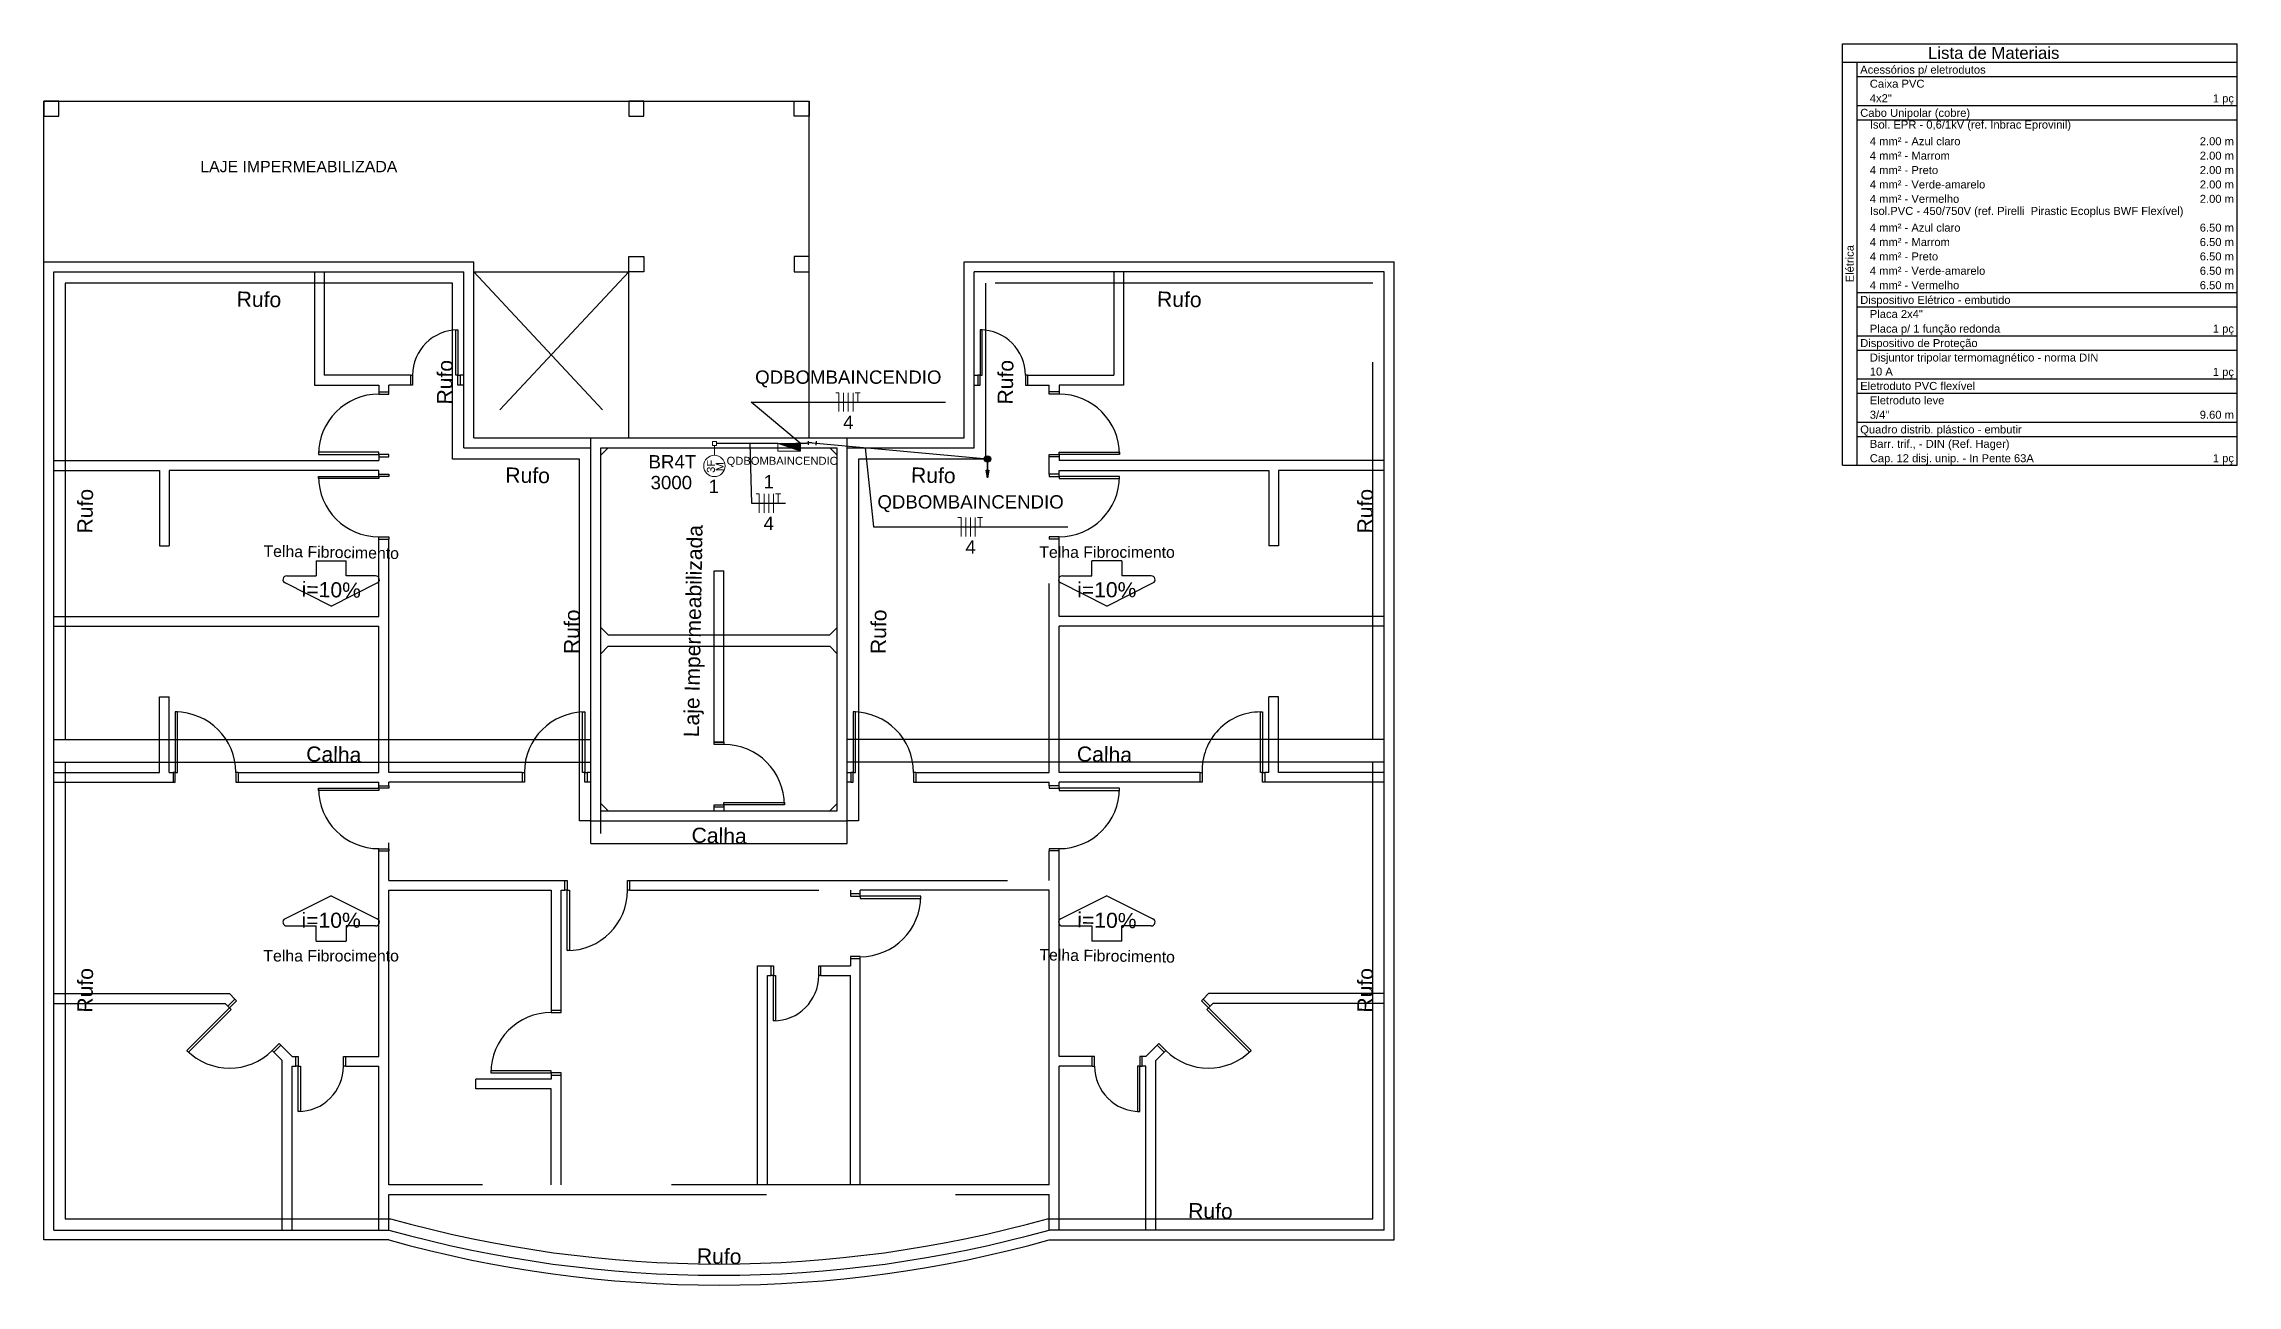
# Model space of a CAD drawing. Header units: inches. Extents: x -3 to 923, y -103 to 154.
# Drawn here: x 596.19 to 625.23, y 16.11 to 32.55 of the extents above; entities that cross this region are included whole.
import ezdxf

# ---------------------------------------------------------------- set-up
doc = ezdxf.new("R2010")
doc.units = ezdxf.units.IN
doc.header["$LTSCALE"] = 10
doc.header["$MEASUREMENT"] = 0
doc.linetypes.add('Dashed', pattern=[0.75, 0.5, -0.25])
doc.linetypes.add('HIDDEN', pattern=[0.375, 0.25, -0.125])
for name, color, linetype, lineweight in [('COBERTURA', 6, 'Continuous', 30), ('Cota', 7, 'Continuous', 25), ('DI-Linhas do quadro', 8, 'Continuous', 30), ('DI-Textos do quadro', 2, 'Continuous', 20), ('DI-Título do quadro', 2, 'Continuous', 30), ('EL-Condutos', 4, 'Continuous', 30), ('EL-Fios', 9, 'Continuous', 20), ('EL-Textos fios', 2, 'Continuous', 30), ('EL-Textos pontos', 2, 'Continuous', 30), ('P-SIMBOL', 5, 'Continuous', 20), ('PAREDE', 2, 'Continuous', 30), ('TEXTO', 2, 'Continuous', 20)]:
    doc.layers.add(name, color=color, linetype=linetype, lineweight=lineweight)
doc.layers.add('projecao', color=4, linetype='HIDDEN')
doc.styles.add('Arial', font='arial.ttf')
doc.dimstyles.get("Standard").update_dxf_attribs({"dimtxt": 0.18, "dimasz": 0.18, "dimexe": 0.18, "dimexo": 0.0625, "dimgap": 0.09, "dimtad": 0, "dimtih": 1, "dimtoh": 1, "dimdec": 4, "dimzin": 0, "dimdsep": 46, "dimtxsty": 'Standard', "dimcen": 0.09, "dimadec": 0, "dimazin": 0, "dimtfac": 1, "dimtdec": 4, "dimtofl": 0, "dimtmove": 0, "dimatfit": 3, "dimfxl": 0, "dimtolj": 1, "dimtzin": 0, "dimarcsym": 0})

msp = doc.modelspace()

# ---------------------------------------------------------------- hatches: boundary and pattern name
at = {"layer": 'P-SIMBOL', "linetype": 'Continuous'}
msp.add_hatch(color=256, dxfattribs=at).paths.add_polyline_path([(606.2092, 27.1562), (606.2092, 27.2561), (605.9083, 27.2561)])

# ---------------------------------------------------------------- linework, layer by layer
at = {"layer": 'COBERTURA', "color": 8}
for p, q in [((596.194, 31.792), (606.3255, 31.792)), ((596.194, 29.6615), (596.194, 31.792)), ((606.3255, 27.331), (606.3255, 31.792)), ((601.885, 29.5315), (603.9355, 29.5315)), ((603.9355, 27.331), (603.9355, 29.5315))]:
    msp.add_line(p, q, dxfattribs=at)
for points in [[(603.435, 22.26), (603.285, 22.26), (603.285, 27.051), (601.605, 27.051), (601.605, 29.3815), (596.474, 29.3815), (596.474, 23.3355)], [(596.474, 23.0355), (596.474, 16.9895), (600.7805, 16.9895)], [(609.4805, 16.9895), (613.787, 16.9895), (613.787, 23.0355)]]:
    msp.add_lwpolyline(points, dxfattribs=at)
msp.add_arc((605.1305, 32.456), 16.0667, 254.291, 285.709, dxfattribs=at)
at = {"layer": 'Cota', "color": 8}
for p, q in [((599.797, 25.704), (599.797, 25.504)), ((599.797, 25.704), (600.197, 25.704)), ((600.197, 25.504), (600.197, 25.704)), ((610.064, 25.504), (610.064, 25.704)), ((610.464, 25.704), (610.064, 25.704)), ((610.464, 25.704), (610.464, 25.504)), ((599.997, 25.104), (599.386, 25.4095)), ((599.4085, 25.504), (599.797, 25.504)), ((599.997, 25.104), (600.6075, 25.4095)), ((600.585, 25.504), (600.197, 25.504)), ((610.264, 25.104), (609.6535, 25.4095)), ((609.676, 25.504), (610.064, 25.504)), ((610.264, 25.104), (610.875, 25.4095)), ((610.8525, 25.504), (610.464, 25.504)), ((599.997, 21.2665), (599.386, 20.9615)), ((599.997, 21.2665), (600.6075, 20.9615)), ((610.264, 21.2665), (609.6535, 20.9615)), ((610.264, 21.2665), (610.875, 20.9615)), ((599.4085, 20.8665), (599.797, 20.8665)), ((599.797, 20.6665), (599.797, 20.8665)), ((599.797, 20.6665), (600.197, 20.6665)), ((600.585, 20.8665), (600.197, 20.8665)), ((600.197, 20.8665), (600.197, 20.6665)), ((609.676, 20.8665), (610.064, 20.8665)), ((610.064, 20.8665), (610.064, 20.6665)), ((610.464, 20.6665), (610.064, 20.6665)), ((610.464, 20.6665), (610.464, 20.8665)), ((610.8525, 20.8665), (610.464, 20.8665))]:
    msp.add_line(p, q, dxfattribs=at)
for centre, start, end in [((599.4085, 25.454), 89.986, 243.43), ((600.585, 25.454), 296.568, 90.014), ((609.676, 25.454), 89.986, 243.432), ((610.8525, 25.454), 296.57, 90.014), ((599.4085, 20.9165), 116.57, 270.014), ((600.585, 20.9165), 269.986, 63.4318), ((609.676, 20.9165), 116.568, 270.014), ((610.8525, 20.9165), 269.986, 63.4303)]:
    msp.add_arc(centre, 0.05, start, end, dxfattribs=at)
at = {"layer": 'DI-Linhas do quadro', "linetype": 'Continuous'}
for p, q in [((620.0033, 32.5501), (624.0033, 32.5501)), ((620.0033, 32.5501), (625.2252, 32.5501)), ((620.0033, 26.9692), (620.0033, 32.5501)), ((625.2252, 26.9692), (625.2252, 32.5501)), ((620.0033, 32.3066), (625.2252, 32.3066)), ((620.1939, 26.9692), (620.1939, 32.3066)), ((620.1939, 32.116), (625.2252, 32.116)), ((620.1939, 31.7347), (625.2252, 31.7347)), ((620.1939, 31.5441), (625.2252, 31.5441)), ((620.1939, 29.2567), (625.2252, 29.2567)), ((620.1939, 29.066), (625.2252, 29.066)), ((620.1939, 28.6848), (625.2252, 28.6848)), ((620.1939, 28.4942), (625.2252, 28.4942)), ((620.1939, 28.1129), (625.2252, 28.1129)), ((620.1939, 27.9223), (625.2252, 27.9223)), ((620.1939, 27.5411), (625.2252, 27.5411)), ((620.1939, 27.3505), (625.2252, 27.3505)), ((620.0033, 26.9692), (625.2252, 26.9692))]:
    msp.add_line(p, q, dxfattribs=at)
at = {"layer": 'EL-Condutos', "linetype": 'Continuous'}
for p, q in [((606.3156, 27.2391), (606.314, 27.2891)), ((606.3648, 27.2657), (606.3148, 27.2641)), ((606.3648, 27.2657), (606.4146, 27.2611)), ((606.4169, 27.286), (606.4123, 27.2362))]:
    msp.add_line(p, q, dxfattribs=at)
at = {"layer": 'EL-Condutos'}
for p, q in [((606.4146, 27.2611), (608.6848, 27.0519)), ((608.6848, 27.0519), (608.6848, 26.8019))]:
    msp.add_line(p, q, dxfattribs=at)
at = {"layer": 'EL-Condutos', "const_width": 0.0417}
msp.add_lwpolyline([(608.7056, 27.0519, 1), (608.6639, 27.0519, 1)], format="xyb", close=True, dxfattribs=at)
at = {"layer": 'EL-Condutos'}
msp.add_circle((608.6848, 27.0519), 0.0417, dxfattribs=at)
at = {"layer": 'EL-Condutos', "linetype": 'Continuous'}
msp.add_spline([(605.9082, 27.2561), (605.8748, 27.2561), (605.8432, 27.2561), (605.8132, 27.2561), (605.7847, 27.2561), (605.7576, 27.2561), (605.7317, 27.2561), (605.7068, 27.2561), (605.6828, 27.2561), (605.6596, 27.2561), (605.6371, 27.2561), (605.615, 27.2561), (605.5932, 27.2561), (605.5717, 27.2561), (605.5502, 27.2561), (605.5286, 27.2561), (605.5068, 27.2561), (605.4846, 27.2561), (605.4618, 27.2561), (605.4384, 27.2561), (605.4142, 27.2561), (605.389, 27.2561), (605.3627, 27.2561), (605.3352, 27.2561), (605.3063, 27.2561), (605.2758, 27.2561), (605.2437, 27.2561), (605.2097, 27.2561), (605.1738, 27.2561), (605.1358, 27.2561), (605.0955, 27.2561)], degree=3, dxfattribs=at)
at = {"layer": 'EL-Condutos', "linetype": 'Dashed'}
msp.add_spline([(606.0613, 27.2562), (606.0759, 27.2567), (606.0895, 27.2571), (606.1022, 27.2575), (606.1141, 27.2579), (606.1252, 27.2582), (606.1356, 27.2585), (606.1454, 27.2588), (606.1545, 27.2591), (606.1631, 27.2594), (606.1711, 27.2596), (606.1788, 27.2599), (606.186, 27.2601), (606.193, 27.2603), (606.1996, 27.2605), (606.2061, 27.2607), (606.2123, 27.2609), (606.2185, 27.2611), (606.2247, 27.2613), (606.2308, 27.2615), (606.237, 27.2617), (606.2433, 27.2619), (606.2498, 27.2621), (606.2565, 27.2623), (606.2635, 27.2625), (606.2709, 27.2627), (606.2787, 27.263), (606.2869, 27.2632), (606.2956, 27.2635), (606.3049, 27.2638), (606.3148, 27.2641)], degree=3, dxfattribs=at)
at = {"layer": 'EL-Fios', "color": 5}
for p, q in [((606.6753, 27.9285), (606.717, 27.9285)), ((606.717, 27.6785), (606.717, 27.9285)), ((606.7795, 27.6785), (606.7795, 27.9285)), ((606.842, 27.6785), (606.842, 27.9285)), ((606.9045, 27.6785), (606.9045, 27.9285)), ((606.9336, 27.9285), (607.0003, 27.9285)), ((606.967, 27.8035), (606.967, 27.9285)), ((605.6222, 26.5905), (605.6639, 26.5905)), ((605.6639, 26.3405), (605.6639, 26.5905)), ((605.7264, 26.3405), (605.7264, 26.5905)), ((605.7889, 26.3405), (605.7889, 26.5905)), ((605.8514, 26.3405), (605.8514, 26.5905)), ((605.8805, 26.5905), (605.9472, 26.5905)), ((605.9139, 26.4655), (605.9139, 26.5905)), ((608.2937, 26.2761), (608.3354, 26.2761)), ((608.3354, 26.0261), (608.3354, 26.2761)), ((608.3979, 26.0261), (608.3979, 26.2761)), ((608.4604, 26.0261), (608.4604, 26.2761)), ((608.5229, 26.0261), (608.5229, 26.2761)), ((608.552, 26.2761), (608.6187, 26.2761)), ((608.5854, 26.1511), (608.5854, 26.2761))]:
    msp.add_line(p, q, dxfattribs=at)
at = {"layer": 'EL-Textos fios', "color": 3}
for p, q in [((606.2055, 27.2607), (605.555, 27.8035)), ((605.555, 27.8035), (608.1289, 27.8035)), ((605.5394, 27.2561), (605.5597, 26.4655)), ((607.0667, 27.201), (607.1734, 26.1511)), ((605.5597, 26.4655), (606.0097, 26.4655)), ((607.1734, 26.1511), (609.7473, 26.1511))]:
    msp.add_line(p, q, dxfattribs=at)
at = {"layer": 'P-SIMBOL'}
for p, q in [((605.043, 27.2826), (605.0961, 27.2826)), ((605.043, 27.2296), (605.043, 27.2826)), ((605.0961, 27.2296), (605.043, 27.2296)), ((605.0695, 27.1011), (605.0695, 27.2296)), ((605.0961, 27.2826), (605.0961, 27.2296)), ((606.2092, 27.2561), (605.9083, 27.2561)), ((605.9083, 27.1562), (605.9083, 27.2561)), ((606.2092, 27.1562), (605.9083, 27.2561)), ((606.2092, 27.1562), (605.9083, 27.1562)), ((606.2092, 27.1562), (606.2092, 27.2561))]:
    msp.add_line(p, q, dxfattribs=at)
msp.add_circle((605.0695, 26.9601), 0.1412, dxfattribs=at)
at = {"layer": 'PAREDE', "color": 8}
for p, q in [((596.194, 16.7095), (596.194, 29.6615)), ((596.194, 29.6615), (601.885, 29.6615)), ((601.885, 27.331), (601.885, 29.6615)), ((608.376, 29.6615), (614.067, 29.6615)), ((608.376, 27.331), (608.376, 29.6615)), ((614.067, 16.7095), (614.067, 29.6615)), ((596.324, 16.8395), (596.324, 29.5315)), ((596.324, 29.5315), (601.755, 29.5315)), ((601.755, 27.201), (601.755, 29.5315)), ((608.506, 27.201), (608.506, 29.5315)), ((613.937, 29.5315), (608.506, 29.5315)), ((613.937, 16.8395), (613.937, 29.5315)), ((601.885, 27.331), (603.435, 27.331)), ((603.435, 22.26), (603.435, 27.331)), ((603.435, 27.331), (606.8255, 27.331)), ((606.8255, 22.26), (606.8255, 27.331)), ((606.8255, 27.331), (608.376, 27.331)), ((601.755, 27.201), (603.435, 27.201)), ((603.565, 22.0895), (603.565, 27.201)), ((603.565, 27.201), (606.6955, 27.201)), ((606.6955, 22.39), (606.6955, 27.201)), ((606.8255, 27.201), (608.506, 27.201)), ((596.324, 23.3355), (603.435, 23.3355)), ((613.937, 23.3355), (606.8255, 23.3355)), ((596.324, 23.0355), (603.435, 23.0355)), ((613.937, 23.0355), (606.8255, 23.0355)), ((603.565, 22.39), (606.6955, 22.39)), ((603.435, 22.26), (606.8255, 22.26)), ((603.435, 21.96), (603.435, 22.26)), ((606.8255, 21.96), (606.8255, 22.26)), ((603.435, 21.96), (606.8255, 21.96)), ((596.324, 16.8395), (600.7595, 16.8395)), ((613.937, 16.8395), (609.501, 16.8395)), ((600.7595, 16.7095), (596.194, 16.7095)), ((609.501, 16.7095), (614.067, 16.7095))]:
    msp.add_line(p, q, dxfattribs=at)
for centre, radius in [((605.1305, 32.456), 16.2167), ((605.1305, 32.326), 16.2169)]:
    msp.add_arc(centre, radius, 254.364, 285.636, dxfattribs=at)
at = {"layer": 'projecao', "color": 8, "linetype": 'Dashed'}
for p, q in [((599.7745, 29.5315), (599.7745, 28.031)), ((599.9045, 29.5315), (599.9045, 28.161)), ((610.3565, 29.5315), (610.3565, 28.161)), ((610.4865, 29.5315), (610.4865, 28.031)), ((601.045, 28.161), (599.9045, 28.161)), ((609.216, 28.161), (610.3565, 28.161)), ((599.7745, 28.031), (600.6295, 28.031)), ((600.6295, 28.031), (600.6295, 27.941)), ((600.6295, 27.941), (600.7595, 27.941)), ((600.7595, 27.941), (600.7595, 28.031)), ((601.045, 28.031), (600.7595, 28.031)), ((610.4865, 28.031), (609.631, 28.031)), ((596.324, 27.031), (600.6295, 27.031)), ((613.937, 27.031), (609.631, 27.031)), ((596.324, 26.901), (597.724, 26.901)), ((597.724, 26.901), (597.724, 25.901)), ((600.6295, 26.901), (597.854, 26.901)), ((597.854, 26.901), (597.854, 25.901)), ((609.631, 26.901), (612.4065, 26.901)), ((612.4065, 26.901), (612.4065, 25.901)), ((613.937, 26.901), (612.5365, 26.901)), ((612.5365, 26.901), (612.5365, 25.901)), ((597.724, 25.901), (597.854, 25.901)), ((600.6295, 24.9655), (600.6295, 25.991)), ((600.7595, 22.9005), (600.7595, 25.991)), ((612.5365, 25.901), (612.4065, 25.901)), ((596.324, 24.9655), (600.6295, 24.9655)), ((596.324, 24.8355), (600.6295, 24.8355)), ((600.6295, 22.9005), (600.6295, 24.8355)), ((603.665, 24.7205), (606.5955, 24.7205)), ((613.937, 24.9655), (609.631, 24.9655)), ((613.937, 24.8355), (609.631, 24.8355)), ((603.665, 24.5705), (606.5955, 24.5705)), ((612.4065, 22.9005), (612.4065, 23.9005)), ((612.5365, 23.9005), (612.4065, 23.9005)), ((612.5365, 22.9005), (612.5365, 23.9005)), ((611.4965, 22.9005), (609.631, 22.9005)), ((611.4965, 22.7705), (609.631, 22.7705)), ((611.4965, 22.9005), (611.4965, 22.7705)), ((611.4965, 22.9005), (611.5265, 22.9005)), ((612.4065, 22.9005), (612.3565, 22.9005)), ((612.3565, 22.9005), (612.3565, 22.7705)), ((613.937, 22.7705), (612.3565, 22.7705)), ((613.937, 22.9005), (612.5365, 22.9005)), ((600.6295, 19.1395), (600.6295, 21.86)), ((609.631, 19.1395), (609.631, 21.86)), ((600.7595, 17.4395), (600.7595, 21.34)), ((602.91, 21.34), (602.91, 19.75)), ((603.04, 19.75), (603.04, 21.34)), ((603.95, 21.47), (609.501, 21.47)), ((609.501, 17.4395), (609.501, 21.34)), ((609.501, 17.4395), (609.501, 21.34)), ((605.6405, 17.4395), (605.6405, 20.34)), ((607.0005, 17.4395), (607.0005, 20.43)), ((605.7705, 17.4395), (605.7705, 20.21)), ((606.8705, 17.4395), (606.8705, 20.21)), ((596.324, 19.97), (598.6495, 19.97)), ((596.324, 19.84), (598.5955, 19.84)), ((598.631, 19.8045), (598.5955, 19.84)), ((598.631, 19.8045), (598.723, 19.8965)), ((598.723, 19.8965), (598.6495, 19.97)), ((602.91, 19.75), (603.04, 19.75)), ((611.538, 19.8965), (611.6115, 19.97)), ((611.63, 19.8045), (611.538, 19.8965)), ((613.937, 19.97), (611.6115, 19.97)), ((611.63, 19.8045), (611.6655, 19.84)), ((613.937, 19.84), (611.6655, 19.84)), ((599.239, 19.1965), (599.331, 19.288)), ((599.3495, 19.086), (599.239, 19.1965)), ((599.4795, 19.1395), (599.331, 19.288)), ((610.7815, 19.1395), (610.93, 19.288)), ((610.9115, 19.086), (611.022, 19.1965)), ((611.022, 19.1965), (610.93, 19.288)), ((599.3495, 16.8395), (599.3495, 19.086)), ((599.4795, 19.1395), (599.5295, 19.1395)), ((599.4795, 16.8395), (599.4795, 19.0095)), ((599.4795, 19.0095), (599.5295, 19.0095)), ((599.5295, 19.0095), (599.5295, 19.1395)), ((600.1895, 19.1395), (600.6295, 19.1395)), ((600.1895, 19.0095), (600.1895, 19.1395)), ((600.1895, 19.0095), (600.6295, 19.0095)), ((600.6295, 16.8395), (600.6295, 19.0095)), ((602.91, 18.8895), (602.91, 18.8395)), ((602.91, 18.8895), (603.04, 18.8895)), ((603.04, 17.4395), (603.04, 18.8895)), ((610.0715, 19.1395), (609.631, 19.1395)), ((609.631, 16.8395), (609.631, 19.0095)), ((610.0715, 19.0095), (609.631, 19.0095)), ((610.0715, 19.0095), (610.0715, 19.1395)), ((610.7815, 19.1395), (610.7315, 19.1395)), ((610.7315, 19.0095), (610.7315, 19.1395)), ((610.7815, 19.0095), (610.7315, 19.0095)), ((610.7815, 16.8395), (610.7815, 19.0095)), ((610.9115, 16.8395), (610.9115, 19.086)), ((602.91, 18.8395), (601.91, 18.8395)), ((601.91, 18.7095), (601.91, 18.8395)), ((602.91, 18.7095), (601.91, 18.7095)), ((602.91, 17.4395), (602.91, 18.7095)), ((609.631, 16.8395), (609.631, 18.7095)), ((609.501, 17.4395), (600.7595, 17.4395)), ((600.7595, 16.8395), (600.7595, 17.3095)), ((600.7595, 17.3095), (609.501, 17.3095))]:
    msp.add_line(p, q, dxfattribs=at)
at = {"layer": 'projecao', "color": 8}
for p, q in [((603.9355, 29.5315), (601.885, 27.331)), ((601.885, 29.5315), (603.9355, 27.331)), ((601.045, 28.161), (601.045, 28.031)), ((601.755, 28.161), (601.705, 28.161)), ((601.705, 28.161), (601.705, 28.031)), ((608.506, 28.161), (608.556, 28.161)), ((608.556, 28.161), (608.556, 28.031)), ((609.216, 28.161), (609.216, 28.031)), ((601.755, 28.031), (601.705, 28.031)), ((608.506, 28.031), (608.556, 28.031)), ((609.216, 28.031), (609.501, 28.031)), ((609.501, 27.941), (609.501, 28.031)), ((609.631, 27.941), (609.501, 27.941)), ((609.631, 28.031), (609.631, 27.941)), ((600.6295, 27.081), (600.6295, 27.031)), ((600.6295, 27.081), (600.7595, 27.081)), ((603.565, 27.101), (603.665, 27.201)), ((609.631, 27.081), (609.501, 27.081)), ((609.501, 26.851), (609.501, 27.081)), ((609.631, 27.081), (609.631, 27.031)), ((600.6295, 26.851), (600.6295, 26.901)), ((600.6295, 26.851), (600.7595, 26.851)), ((609.631, 26.851), (609.501, 26.851)), ((609.631, 26.851), (609.631, 26.901)), ((600.6295, 25.991), (600.7595, 25.991)), ((609.501, 22.9005), (609.501, 25.991)), ((609.631, 25.991), (609.501, 25.991)), ((609.631, 24.9655), (609.631, 25.991)), ((605.0655, 23.3005), (605.0655, 25.571)), ((605.1955, 23.3005), (605.1955, 25.571)), ((603.665, 24.7205), (603.565, 24.8205)), ((606.6955, 24.8205), (606.5955, 24.7205)), ((609.631, 22.9005), (609.631, 24.8355)), ((603.565, 24.4705), (603.665, 24.5705)), ((606.6955, 24.4705), (606.5955, 24.5705)), ((597.724, 22.9005), (597.724, 23.9005)), ((597.724, 23.9005), (597.854, 23.9005)), ((597.854, 22.9005), (597.854, 23.9005)), ((605.0655, 23.3005), (605.1955, 23.3005)), ((605.1955, 23.3005), (605.0655, 23.3005)), ((596.324, 22.9005), (597.724, 22.9005)), ((596.324, 22.7705), (597.904, 22.7705)), ((597.854, 22.9005), (597.904, 22.9005)), ((597.904, 22.9005), (597.904, 22.7705)), ((598.7645, 22.9005), (598.7345, 22.9005)), ((598.7645, 22.9005), (600.6295, 22.9005)), ((598.7645, 22.9005), (598.7645, 22.7705)), ((598.7645, 22.7705), (600.6295, 22.7705)), ((600.6295, 22.7205), (600.6295, 22.7705)), ((600.6295, 22.7205), (600.7595, 22.7205)), ((602.525, 22.9005), (600.7595, 22.9005)), ((602.525, 22.7705), (600.7595, 22.7705)), ((600.7595, 22.7205), (600.7595, 22.7705)), ((602.525, 22.9005), (602.525, 22.7705)), ((603.435, 22.9005), (603.385, 22.9005)), ((603.385, 22.9005), (603.385, 22.7705)), ((603.435, 22.7705), (603.385, 22.7705)), ((606.8255, 22.9005), (606.8755, 22.9005)), ((606.8755, 22.7705), (606.8255, 22.7705)), ((606.8755, 22.9005), (606.8755, 22.7705)), ((607.736, 22.9005), (609.501, 22.9005)), ((607.736, 22.9005), (607.736, 22.7705)), ((607.736, 22.7705), (609.501, 22.7705)), ((609.501, 22.7205), (609.501, 22.7705)), ((609.631, 22.7205), (609.501, 22.7205)), ((609.631, 22.7205), (609.631, 22.7705)), ((603.665, 22.39), (603.565, 22.4905)), ((605.1955, 22.4405), (605.0655, 22.4405)), ((605.0655, 22.39), (605.0655, 22.4405)), ((605.1955, 22.4405), (605.1955, 22.39)), ((606.6955, 22.4905), (606.5955, 22.39)), ((600.6295, 21.86), (600.7595, 21.86)), ((600.7595, 21.7395), (600.7595, 21.9695)), ((600.7595, 21.47), (600.7595, 21.86)), ((609.501, 21.47), (609.501, 21.86)), ((609.631, 21.86), (609.501, 21.86)), ((600.7595, 21.47), (603.09, 21.47)), ((600.7595, 21.34), (602.91, 21.34)), ((603.04, 21.34), (603.09, 21.34)), ((603.09, 21.34), (603.09, 21.47)), ((603.95, 21.34), (603.95, 21.47)), ((603.95, 21.34), (606.8705, 21.34)), ((606.8705, 21.34), (606.8705, 21.29)), ((607.0005, 21.29), (606.8705, 21.29)), ((609.501, 21.34), (607.0005, 21.34)), ((607.0005, 21.29), (607.0005, 21.34)), ((609.495, 21.3245), (609.495, 20.7605)), ((605.6405, 20.34), (605.8205, 20.34)), ((605.8205, 20.21), (605.8205, 20.34)), ((606.4805, 20.34), (606.8705, 20.34)), ((606.4805, 20.21), (606.4805, 20.34)), ((606.8705, 20.43), (606.8705, 20.34)), ((607.0005, 20.43), (606.8705, 20.43)), ((605.7705, 20.21), (605.8205, 20.21)), ((606.4805, 20.21), (606.8705, 20.21)), ((609.501, 16.8395), (609.501, 17.3095))]:
    msp.add_line(p, q, dxfattribs=at)
at = {"layer": 'projecao'}
for p, q in [((606.5955, 27.201), (606.6955, 27.101)), ((605.0655, 25.571), (605.1955, 25.571))]:
    msp.add_line(p, q, dxfattribs=at)
at = {"layer": 'projecao', "color": 8}
for points in [[(596.194, 31.792), (596.194, 31.592), (596.394, 31.592), (596.394, 31.792), (596.194, 31.792), (596.194, 31.792)], [(603.9355, 31.792), (603.9355, 31.592), (604.1355, 31.592), (604.1355, 31.792), (603.9355, 31.792), (603.9355, 31.792)], [(606.3255, 31.792), (606.3255, 31.592), (606.1255, 31.592), (606.1255, 31.792), (606.3255, 31.792), (606.3255, 31.792)], [(603.9355, 29.5315), (603.9355, 29.7315), (604.1355, 29.7315), (604.1355, 29.5315), (603.9355, 29.5315), (603.9355, 29.5315)], [(606.3255, 29.5315), (606.3255, 29.7315), (606.1255, 29.7315), (606.1255, 29.5315), (606.3255, 29.5315), (606.3255, 29.5315)], [(601.675, 28.161), (601.645, 28.161), (601.645, 28.7615), (601.675, 28.7615), (601.675, 28.161), (601.675, 28.161)], [(608.586, 28.161), (608.616, 28.161), (608.616, 28.7615), (608.586, 28.7615), (608.586, 28.161), (608.586, 28.161)], [(600.6295, 27.111), (600.6295, 27.141), (599.8295, 27.141), (599.8295, 27.111), (600.6295, 27.111), (600.6295, 27.111)], [(600.6295, 26.821), (600.6295, 26.791), (599.8295, 26.791), (599.8295, 26.821), (600.6295, 26.821), (600.6295, 26.821)], [(597.934, 22.9005), (597.964, 22.9005), (597.964, 23.7005), (597.934, 23.7005), (597.934, 22.9005), (597.934, 22.9005)], [(603.355, 22.9005), (603.325, 22.9005), (603.325, 23.7005), (603.355, 23.7005), (603.355, 22.9005), (603.355, 22.9005)], [(606.9055, 22.9005), (606.9355, 22.9005), (606.9355, 23.7005), (606.9055, 23.7005), (606.9055, 22.9005), (606.9055, 22.9005)], [(600.6295, 22.6905), (600.6295, 22.6605), (599.8295, 22.6605), (599.8295, 22.6905), (600.6295, 22.6905), (600.6295, 22.6905)], [(609.631, 22.6905), (609.631, 22.6605), (610.4315, 22.6605), (610.4315, 22.6905), (609.631, 22.6905), (609.631, 22.6905)], [(605.1955, 22.4705), (605.1955, 22.5005), (605.9955, 22.5005), (605.9955, 22.4705), (605.1955, 22.4705), (605.1955, 22.4705)], [(603.12, 21.34), (603.15, 21.34), (603.15, 20.54), (603.12, 20.54), (603.12, 21.34), (603.12, 21.34)], [(607.0005, 21.26), (607.0005, 21.23), (607.801, 21.23), (607.801, 21.26), (607.0005, 21.26), (607.0005, 21.26)], [(605.8505, 20.21), (605.8805, 20.21), (605.8805, 19.61), (605.8505, 19.61), (605.8505, 20.21), (605.8505, 20.21)]]:
    msp.add_lwpolyline(points, close=True, dxfattribs=at)
at = {"layer": 'projecao', "color": 8, "linetype": 'Dashed'}
for points in [[(613.787, 23.3355), (613.787, 29.3815), (608.656, 29.3815), (608.656, 27.051), (606.9755, 27.051), (606.9755, 22.26), (606.8255, 22.26)], [(600.6295, 27.941), (600.6295, 27.911), (600.7595, 27.911), (600.7595, 27.941)], [(611.4965, 22.9005), (611.5265, 22.9005), (611.5265, 22.7705), (611.4965, 22.7705)], [(612.3565, 22.7705), (612.3265, 22.7705), (612.3265, 22.9005), (612.3565, 22.9005)], [(598.723, 19.8965), (598.744, 19.875), (598.652, 19.7835), (598.631, 19.8045)], [(602.91, 19.75), (602.91, 19.72), (603.04, 19.72), (603.04, 19.75)], [(611.538, 19.8965), (611.517, 19.875), (611.609, 19.7835), (611.63, 19.8045)], [(599.239, 19.1965), (599.218, 19.2175), (599.31, 19.3095), (599.331, 19.288)], [(611.022, 19.1965), (611.043, 19.2175), (610.951, 19.3095), (610.93, 19.288)], [(599.5295, 19.1395), (599.5595, 19.1395), (599.5595, 19.0095), (599.5295, 19.0095)], [(600.1895, 19.0095), (600.1595, 19.0095), (600.1595, 19.1395), (600.1895, 19.1395)], [(603.04, 18.8895), (603.04, 18.9195), (602.91, 18.9195), (602.91, 18.8895)], [(610.0715, 19.0095), (610.1015, 19.0095), (610.1015, 19.1395), (610.0715, 19.1395)], [(610.7315, 19.1395), (610.7015, 19.1395), (610.7015, 19.0095), (610.7315, 19.0095)]]:
    msp.add_lwpolyline(points, dxfattribs=at)
at = {"layer": 'projecao', "color": 8}
for points in [[(601.045, 28.161), (601.075, 28.161), (601.075, 28.031), (601.045, 28.031)], [(601.705, 28.031), (601.675, 28.031), (601.675, 28.161), (601.705, 28.161)], [(608.556, 28.031), (608.586, 28.031), (608.586, 28.161), (608.556, 28.161)], [(609.216, 28.161), (609.186, 28.161), (609.186, 28.031), (609.216, 28.031)], [(609.631, 27.941), (609.631, 27.911), (609.501, 27.911), (609.501, 27.941)], [(600.7595, 27.081), (600.7595, 27.111), (600.6295, 27.111), (600.6295, 27.081)], [(609.501, 27.081), (609.501, 27.111), (609.631, 27.111), (609.631, 27.081)], [(600.7595, 26.851), (600.7595, 26.821), (600.6295, 26.821), (600.6295, 26.851)], [(609.501, 26.851), (609.501, 26.821), (609.631, 26.821), (609.631, 26.851)], [(600.6295, 25.991), (600.6295, 26.021), (600.7595, 26.021), (600.7595, 25.991)], [(609.631, 25.991), (609.631, 26.021), (609.501, 26.021), (609.501, 25.991)], [(605.1955, 23.3005), (605.1955, 23.2705), (605.0655, 23.2705), (605.0655, 23.3005)], [(597.904, 22.7705), (597.934, 22.7705), (597.934, 22.9005), (597.904, 22.9005)], [(598.7645, 22.9005), (598.7345, 22.9005), (598.7345, 22.7705), (598.7645, 22.7705)], [(600.7595, 22.7205), (600.7595, 22.6905), (600.6295, 22.6905), (600.6295, 22.7205)], [(602.525, 22.9005), (602.555, 22.9005), (602.555, 22.7705), (602.525, 22.7705)], [(603.385, 22.7705), (603.355, 22.7705), (603.355, 22.9005), (603.385, 22.9005)], [(606.8755, 22.7705), (606.9055, 22.7705), (606.9055, 22.9005), (606.8755, 22.9005)], [(607.736, 22.9005), (607.706, 22.9005), (607.706, 22.7705), (607.736, 22.7705)], [(609.501, 22.7205), (609.501, 22.6905), (609.631, 22.6905), (609.631, 22.7205)], [(605.0655, 22.4405), (605.0655, 22.4705), (605.1955, 22.4705), (605.1955, 22.4405)], [(600.6295, 21.86), (600.6295, 21.89), (600.7595, 21.89), (600.7595, 21.86)], [(609.631, 21.86), (609.631, 21.89), (609.501, 21.89), (609.501, 21.86)], [(603.09, 21.47), (603.12, 21.47), (603.12, 21.34), (603.09, 21.34)], [(603.95, 21.34), (603.92, 21.34), (603.92, 21.47), (603.95, 21.47)], [(606.8705, 21.29), (606.8705, 21.26), (607.0005, 21.26), (607.0005, 21.29)], [(605.8205, 20.34), (605.8505, 20.34), (605.8505, 20.21), (605.8205, 20.21)], [(606.4805, 20.21), (606.4505, 20.21), (606.4505, 20.34), (606.4805, 20.34)], [(607.0005, 20.43), (607.0005, 20.46), (606.8705, 20.46), (606.8705, 20.43)]]:
    msp.add_lwpolyline(points, dxfattribs=at)
at = {"layer": 'projecao', "color": 8, "linetype": 'Dashed'}
for points in [[(609.631, 27.111), (609.631, 27.141), (610.4315, 27.141), (610.4315, 27.111), (609.631, 27.111), (609.631, 27.111)], [(609.631, 26.821), (609.631, 26.791), (610.4315, 26.791), (610.4315, 26.821), (609.631, 26.821), (609.631, 26.821)], [(612.3265, 22.9005), (612.2965, 22.9005), (612.2965, 23.7005), (612.3265, 23.7005), (612.3265, 22.9005), (612.3265, 22.9005)], [(598.652, 19.7835), (598.6735, 19.762), (598.1075, 19.1965), (598.0865, 19.2175), (598.652, 19.7835), (598.652, 19.7835)], [(611.609, 19.7835), (611.5875, 19.762), (612.1535, 19.1965), (612.1745, 19.2175), (611.609, 19.7835), (611.609, 19.7835)], [(599.5595, 19.0095), (599.5895, 19.0095), (599.5895, 18.4095), (599.5595, 18.4095), (599.5595, 19.0095), (599.5595, 19.0095)], [(602.91, 18.9195), (602.91, 18.9495), (602.11, 18.9495), (602.11, 18.9195), (602.91, 18.9195), (602.91, 18.9195)], [(610.7015, 19.0095), (610.6715, 19.0095), (610.6715, 18.4095), (610.7015, 18.4095), (610.7015, 19.0095), (610.7015, 19.0095)]]:
    msp.add_lwpolyline(points, close=True, dxfattribs=at)
at = {"layer": 'projecao', "color": 8}
for centre, radius, start, end in [((601.675, 28.161), 0.6001, 90, 180), ((608.586, 28.161), 0.6001, 0, 90), ((600.6295, 26.821), 0.8001, 180, 270), ((597.934, 22.9005), 0.8001, 0, 90), ((603.355, 22.9005), 0.8001, 90, 180), ((606.9055, 22.9005), 0.8001, 0, 90), ((605.1955, 22.4705), 0.8001, 0, 90), ((600.6295, 22.6905), 0.8001, 180, 270), ((609.631, 22.6905), 0.8001, 270, 0), ((603.12, 21.34), 0.8001, 270, 0), ((607.0005, 21.26), 0.8001, 270, 0), ((605.8505, 20.21), 0.6001, 270, 0)]:
    msp.add_arc(centre, radius, start, end, dxfattribs=at)
at = {"layer": 'projecao', "color": 8, "linetype": 'Dashed'}
for centre, radius, start, end in [((600.6295, 27.111), 0.8001, 90, 180), ((609.631, 27.111), 0.8001, 0, 90), ((609.631, 26.821), 0.8001, 270, 0), ((612.2965, 22.93), 0.7707, 90, 182.192), ((602.91, 18.9195), 0.8001, 90, 180), ((598.652, 19.7835), 0.8001, 225, 315), ((611.609, 19.7835), 0.8001, 225, 315), ((599.5595, 19.0095), 0.6001, 270, 0), ((610.7015, 19.0095), 0.6001, 180, 270)]:
    msp.add_arc(centre, radius, start, end, dxfattribs=at)

# ---------------------------------------------------------------- texts
at = {"layer": 'DI-Textos do quadro', "char_height": 0.1059, "line_spacing_factor": 0.798, "style": 'Arial'}
for s, insert, width, attachment_point in [('Acessórios p/ eletrodutos', (620.2362, 32.1233), 3.278469, 7), ('Caixa PVC', (620.3632, 31.9678), 1.425174, 7), ('Cabo Unipolar (cobre)', (620.2362, 31.5513), 2.868838, 7), ('4x2"', (620.3632, 31.7773), 0.571776, 7), ('1 pç', (625.1831, 31.7423), 0.551864, 9), ('Isol. EPR - 0,6/1kV (ref. Inbrac Eprovinil)', (620.3632, 31.3958), 6.713394, 7), ('4 mm² - Azul claro', (620.3632, 31.2053), 2.368178, 7), ('4 mm² - Marrom', (620.3632, 31.0148), 2.089402, 7), ('2.00 m', (625.1831, 31.2053), 0.8918, 9), ('2.00 m', (625.1831, 31.0148), 0.8918, 9), ('4 mm² - Preto', (620.3632, 30.8238), 1.782179, 7), ('2.00 m', (625.1831, 30.8238), 0.8918, 9), ('4 mm² - Verde-amarelo', (620.3632, 30.6333), 3.013916, 7), ('4 mm² - Vermelho', (620.3632, 30.4428), 2.334042, 7), ('2.00 m', (625.1831, 30.6333), 0.8918, 9), ('2.00 m', (625.1831, 30.4428), 0.8918, 9), ('Isol.PVC - 450/750V (ref. Pirelli  Pirastic Ecoplus BWF Flexível)', (620.3632, 30.2523), 7.717559, 7), ('4 mm² - Azul claro', (620.3632, 30.0613), 2.530324, 7), ('4 mm² - Marrom', (620.3632, 29.8708), 2.251547, 7), ('6.50 m', (625.1831, 30.0613), 0.8918, 9), ('6.50 m', (625.1831, 29.8708), 0.8918, 9), ('4 mm² - Preto', (620.3632, 29.6803), 1.944324, 7), ('6.50 m', (625.1831, 29.6803), 0.8918, 9), ('4 mm² - Verde-amarelo', (620.3632, 29.4898), 3.176061, 7), ('4 mm² - Vermelho', (620.3632, 29.2988), 2.496188, 7), ('6.50 m', (625.1831, 29.4898), 0.8918, 9), ('6.50 m', (625.1831, 29.2988), 0.8918, 9), ('Dispositivo Elétrico - embutido', (620.2362, 29.0733), 3.928474, 7), ('Placa 2x4"', (620.3632, 28.9178), 1.383926, 7), ('Placa p/ 1 função redonda', (620.3632, 28.6923), 3.406479, 7), ('1 pç', (625.1831, 28.6923), 0.551864, 9), ('Dispositivo de Proteção', (620.2362, 28.5013), 3.067964, 7), ('Disjuntor tripolar termomagnético - norma DIN', (620.3632, 28.3108), 5.965249, 7), ('10 A', (620.3632, 28.1553), 0.600223, 7), ('1 pç', (625.1831, 28.1203), 0.551864, 9), ('Eletroduto PVC flexível', (620.2362, 27.9648), 2.999692, 7), ('Eletroduto leve', (620.3632, 27.7743), 1.947169, 7), ('3/4"', (620.3632, 27.5833), 0.509194, 7), ('9.60 m', (625.1831, 27.5833), 0.8918, 9), ('Quadro distrib. plástico - embutir', (620.2362, 27.3578), 4.217206, 7), ('Barr. trif., - DIN (Ref. Hager)', (620.3632, 27.1673), 3.644008, 7), ('Cap. 12 disj. unip. - In Pente 63A', (620.3632, 26.9768), 4.281211, 7), ('1 pç', (625.1831, 26.9768), 0.551864, 9)]:
    msp.add_mtext(s, dxfattribs=dict(at, insert=insert, width=width, attachment_point=attachment_point))
at = {"layer": 'DI-Textos do quadro', "insert": (620.1517, 29.6378), "char_height": 0.1059, "width": 0.974296, "attachment_point": 8, "rotation": 90, "line_spacing_factor": 0.798, "style": 'Arial'}
msp.add_mtext('Elétrica', dxfattribs=at)
at = {"layer": 'DI-Título do quadro', "insert": (622.0032, 32.3488), "char_height": 0.15885, "width": 3.403452, "attachment_point": 8, "line_spacing_factor": 0.798, "style": 'Arial'}
msp.add_mtext('Lista de Materiais', dxfattribs=at)
at = {"layer": 'EL-Textos fios', "color": 3, "char_height": 0.1765, "attachment_point": 8, "line_spacing_factor": 0.798, "style": 'Arial'}
for s, insert, width in [('QDBOMBAINCENDIO', (606.842, 27.9992), 4.859625), ('4', (606.842, 27.4492), 0.540485), ('1', (605.789, 26.6612), 0.270243), ('QDBOMBAINCENDIO', (608.4605, 26.3467), 4.859625), ('4', (605.789, 26.1112), 0.270243), ('4', (608.4605, 25.7967), 0.540485)]:
    msp.add_mtext(s, dxfattribs=dict(at, insert=insert, width=width))
at = {"layer": 'EL-Textos pontos', "color": 2, "line_spacing_factor": 0.798, "style": 'Arial'}
for s, insert, char_height, width, attachment_point in [('BR4T', (604.513, 26.9267), 0.1765, 1.242168, 8), ('QDBOMBAINCENDIO', (605.231, 26.9454), 0.1059, 2.915775, 7), ('3000', (604.4995, 26.6487), 0.1765, 1.08097, 8), ('1', (605.0615, 26.6012), 0.1765, 0.270243, 8)]:
    msp.add_mtext(s, dxfattribs=dict(at, insert=insert, char_height=char_height, width=width, attachment_point=attachment_point))
at = {"layer": 'P-SIMBOL', "char_height": 0.1059, "attachment_point": 9, "rotation": 90, "line_spacing_factor": 0.798, "style": 'Arial'}
for s, insert, width in [('3F', (605.0776, 27.0405), 0.339937), ('M', (605.1936, 27.0115), 0.243218)]:
    msp.add_mtext(s, dxfattribs=dict(at, insert=insert, width=width))
at = {"layer": 'TEXTO', "attachment_point": 8, "line_spacing_factor": 0.798, "style": 'Arial'}
for s, insert, char_height, width in [('LAJE IMPERMEABILIZADA', (599.5685, 30.8475), 0.150025, 5.218125), ('Telha Fibrocimento', (610.267, 25.7405), 0.150025, 3.586312), ('i=10%', (610.263, 25.217), 0.20003, 1.554497), ('i=10%', (599.9965, 20.8395), 0.20003, 1.554497), ('Telha Fibrocimento', (599.9965, 20.394), 0.150025, 3.586312)]:
    msp.add_mtext(s, dxfattribs=dict(at, insert=insert, char_height=char_height, width=width))
for s, insert, char_height, width, rotation in [('Rufo', (599.0392, 29.063), 0.20003, 1.168571, 359), ('Rufo', (611.2217, 29.063), 0.20003, 1.168571, 359), ('Rufo', (601.6045, 28.0666), 0.20003, 1.168571, 89), ('Rufo', (609.026, 28.0666), 0.20003, 1.168571, 89), ('Rufo', (602.5952, 26.7325), 0.20003, 1.168571, 359), ('Rufo', (607.9657, 26.7325), 0.20003, 1.168571, 359), ('Rufo', (596.844, 26.3586), 0.20003, 1.168571, 89), ('Rufo', (613.7865, 26.3586), 0.20003, 1.168571, 89), ('Laje Impermeabilizada', (604.949, 24.7695), 0.200033, 5.570279, 89), ('Telha Fibrocimento', (599.9964, 25.7405), 0.150025, 3.586312, 359), ('i=10%', (599.9967, 25.217), 0.20003, 1.554497, 359), ('Rufo', (603.285, 24.7611), 0.20003, 1.168571, 89), ('Rufo', (607.3455, 24.7611), 0.20003, 1.168571, 89), ('Calha', (600.0297, 23.036), 0.20003, 1.446545, 359), ('Calha', (610.2312, 23.036), 0.20003, 1.446545, 359), ('Calha', (605.1307, 21.9605), 0.20003, 1.446545, 359), ('i=10%', (610.2632, 20.8395), 0.20003, 1.554497, 359), ('Telha Fibrocimento', (610.2669, 20.394), 0.150025, 3.586312, 359), ('Rufo', (596.844, 20.0126), 0.20003, 1.168571, 89), ('Rufo', (613.7865, 20.0126), 0.20003, 1.168571, 89), ('Rufo', (611.6337, 16.9895), 0.20003, 1.168571, 359), ('Rufo', (605.1307, 16.3895), 0.20003, 1.168571, 359)]:
    msp.add_mtext(s, dxfattribs=dict(at, insert=insert, char_height=char_height, width=width, rotation=rotation))

# ---------------------------------------------------------------- leaders
at = {"layer": 'EL-Condutos'}
msp.add_leader([(608.6848, 26.8019), (608.6848, 27.0519)], dimstyle='Standard', override={"dimasz": 0.1, "dimldrblk": 'Closed'}, dxfattribs=at)

doc.saveas('drawing.dxf')
